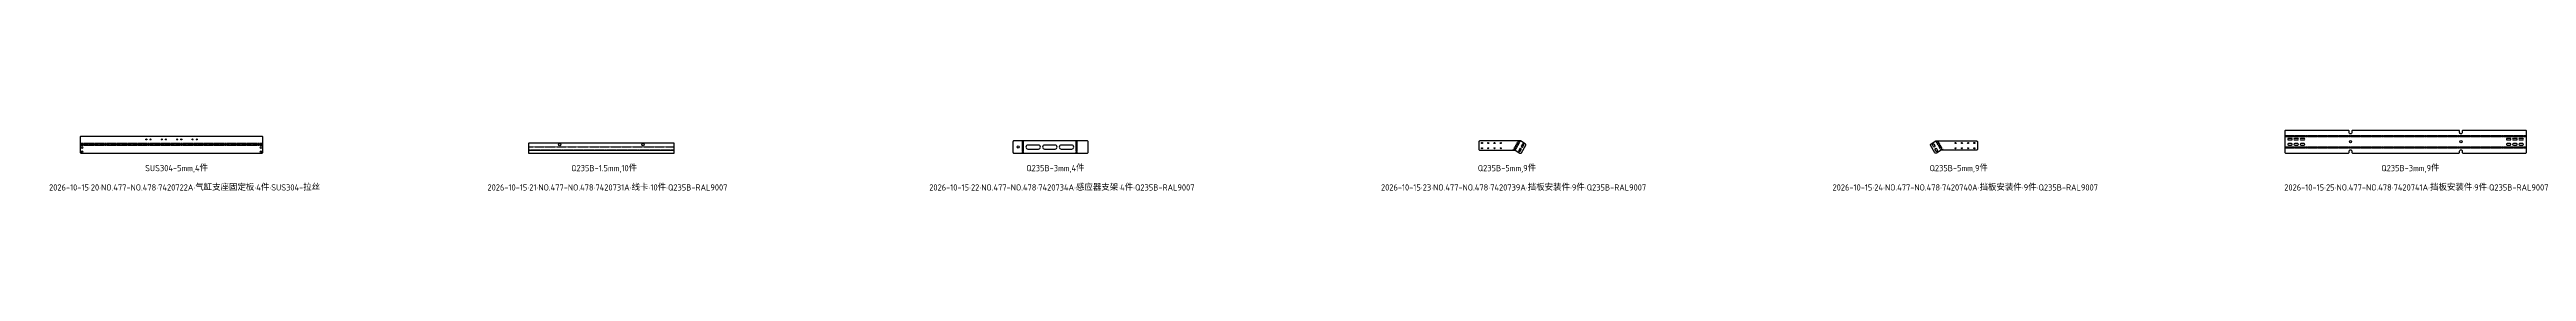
# Model space of a CAD drawing. Header units: inches. Extents: x -1146 to 51400, y 26380 to 29836.
# Drawn here: x 39507 to 51400, y 26431 to 26721 of the extents above; entities that cross this region are included whole.
import ezdxf

# ---------------------------------------------------------------- set-up
doc = ezdxf.new("R2010")
doc.units = ezdxf.units.IN
doc.header["$LTSCALE"] = 0.194989
doc.linetypes.add('CENTER', pattern=[50.8, 31.75, -6.35, 6.35, -6.35])
doc.layers.add('可见 (ISO)', color=7, linetype='Continuous', lineweight=25)
doc.layers.add('折弯线', color=1, linetype='CENTER')
doc.styles.add('Z-English', font='gbenor.shx', dxfattribs={"height": 10, "bigfont": 'hztxt.shx'})

msp = doc.modelspace()

# ---------------------------------------------------------------- linework, layer by layer
at = {"layer": '可见 (ISO)'}
for points in [[(39654, 26616, 0.414214), (39659, 26611), (40527, 26611, 0.414214), (40532, 26616), (40532, 26687, 0.414214), (40527, 26692), (39659, 26692, 0.414214), (39654, 26687)], [(41807, 26611), (42507, 26611), (42507, 26655, 0.414214), (42502, 26660), (41812, 26660, 0.414214), (41807, 26655)], [(44133, 26616, 0.414214), (44138, 26611), (44489, 26611, 0.414214), (44494, 26616), (44494, 26666, 0.414214), (44489, 26671), (44138, 26671, 0.414214), (44133, 26666)], [(44205, 26631), (44255, 26631, 1), (44255, 26650), (44205, 26650, 1)], [(44285, 26631), (44335, 26631, 1), (44335, 26650), (44285, 26650, 1)], [(44365, 26631), (44415, 26631, 1), (44415, 26650), (44365, 26650, 1)], [(46370, 26630, 0.414214), (46375, 26625), (46544, 26625), (46567, 26611, 0.414214), (46574, 26613), (46595, 26650, 0.414214), (46593, 26656), (46570, 26670), (46375, 26670, 0.414214), (46370, 26665)], [(46581, 26642), (46586, 26651, 1), (46579, 26654), (46574, 26646, 1)], [(48764, 26630, -0.414214), (48759, 26625), (48590, 26625), (48567, 26611, -0.414214), (48560, 26613), (48539, 26650, -0.414214), (48541, 26656), (48564, 26670), (48759, 26670, -0.414214), (48764, 26665)], [(48553, 26642), (48548, 26651, -1), (48554, 26654), (48559, 26646, -1)], [(50240, 26616, 0.414214), (50245, 26611), (50544, 26611, 0.414214), (50549, 26616), (50549, 26621, -0.414214), (50555, 26627, -0.414214), (50561, 26621), (50561, 26616, 0.414214), (50566, 26611), (51074, 26611, 0.414214), (51079, 26616), (51079, 26621, -0.414214), (51085, 26627, -0.414214), (51091, 26621), (51091, 26616, 0.414214), (51096, 26611), (51395, 26611, 0.414214), (51400, 26616), (51400, 26716, 0.414214), (51395, 26721), (51096, 26721, 0.414214), (51091, 26716), (51091, 26711, -0.414214), (51085, 26704, -0.414214), (51079, 26711), (51079, 26716, 0.414214), (51074, 26721), (50566, 26721, 0.414214), (50561, 26716), (50561, 26711, -0.414214), (50555, 26704, -0.414214), (50549, 26711), (50549, 26716, 0.414214), (50544, 26721), (50245, 26721, 0.414214), (50240, 26716)], [(50257, 26675), (50272, 26675, 1), (50272, 26682), (50257, 26682, 1)], [(50257, 26650), (50272, 26650, 1), (50272, 26657), (50257, 26657, 1)], [(50287, 26675), (50302, 26675, 1), (50302, 26682), (50287, 26682, 1)], [(50287, 26650), (50302, 26650, 1), (50302, 26657), (50287, 26657, 1)], [(50317, 26675), (50332, 26675, 1), (50332, 26682), (50317, 26682, 1)], [(50317, 26650), (50332, 26650, 1), (50332, 26657), (50317, 26657, 1)], [(51307, 26675), (51322, 26675, 1), (51322, 26682), (51307, 26682, 1)], [(51307, 26650), (51322, 26650, 1), (51322, 26657), (51307, 26657, 1)], [(51337, 26675), (51352, 26675, 1), (51352, 26682), (51337, 26682, 1)], [(51337, 26650), (51352, 26650, 1), (51352, 26657), (51337, 26657, 1)], [(51367, 26675), (51382, 26675, 1), (51382, 26682), (51367, 26682, 1)], [(51367, 26650), (51382, 26650, 1), (51382, 26657), (51367, 26657, 1)], [(46568, 26620), (46573, 26629, 1), (46567, 26633), (46562, 26624, 1)], [(48566, 26620), (48561, 26629, -1), (48567, 26633), (48572, 26624, -1)]]:
    msp.add_lwpolyline(points, format="xyb", close=True, dxfattribs=at)
for centre, radius in [((39663, 26638), 4.5), ((39972, 26677), 2.46), ((39992, 26677), 2.46), ((40046, 26677), 2.46), ((40066, 26677), 2.46), ((40120, 26677), 2.46), ((40140, 26677), 2.46), ((40194, 26677), 2.46), ((40214, 26677), 2.46), ((40523, 26638), 4.5), ((41957, 26652), 5.5), ((42357, 26652), 5.5), ((44158, 26641), 5.25), ((46385, 26660), 2.46), ((46415, 26660), 2.46), ((46445, 26660), 2.46), ((46475, 26660), 2.46), ((48659, 26660), 2.46), ((48689, 26660), 2.46), ((48719, 26660), 2.46), ((48749, 26660), 2.46), ((50555, 26666), 5.5), ((51085, 26666), 5.5), ((39663, 26618), 4.5), ((40523, 26618), 4.5), ((46385, 26635), 2.46), ((46415, 26635), 2.46), ((46445, 26635), 2.46), ((46475, 26635), 2.46), ((48659, 26635), 2.46), ((48689, 26635), 2.46), ((48719, 26635), 2.46), ((48749, 26635), 2.46)]:
    msp.add_circle(centre, radius, dxfattribs=at)
at = {"layer": '折弯线', "color": 5, "linetype": 'CENTER'}
for points in [[(39654, 26659), (40532, 26659)], [(39654, 26650), (40532, 26650)], [(44178, 26611), (44178, 26671)], [(44183, 26611), (44183, 26671)], [(44437, 26611), (44437, 26671)], [(44442, 26611), (44442, 26671)], [(46534, 26625), (46560, 26670)], [(46544, 26625), (46570, 26670)], [(48590, 26625), (48564, 26670)], [(48600, 26625), (48574, 26670)], [(50240, 26696), (51400, 26696)], [(50240, 26691), (51400, 26691)], [(50240, 26641), (51400, 26641)], [(41807, 26627), (42507, 26627)], [(41807, 26625), (42507, 26625)], [(50240, 26636), (51400, 26636)]]:
    msp.add_lwpolyline(points, dxfattribs=at)
at = {"layer": '折弯线', "color": 1, "linetype": 'CENTER', "ltscale": 0.5}
for points in [[(39654, 26654), (40532, 26654)], [(41807, 26641), (42507, 26641)], [(44181, 26611), (44181, 26671)], [(44440, 26611), (44440, 26671)], [(46539, 26625), (46565, 26670)], [(48595, 26625), (48569, 26670)], [(50240, 26693), (51400, 26693)], [(41807, 26626), (42507, 26626)], [(50240, 26638), (51400, 26638)]]:
    msp.add_lwpolyline(points, dxfattribs=at)

# ---------------------------------------------------------------- texts
at = {"color": 3, "style": 'Z-English'}
for s, p in [('SUS304-5mm,4件', (39966, 26524)), ('Q235B-1.5mm,10件', (42012, 26524)), ('Q235B-3mm,4件', (44197, 26524)), ('Q235B-5mm,9件', (46365, 26524)), ('Q235B-5mm,9件', (48534, 26524)), ('Q235B-3mm,9件', (50703, 26524))]:
    msp.add_text(s, height=30, dxfattribs=at).set_placement(p)
at = {"color": 2, "style": 'Z-English'}
for s, p in [('2026-10-15·20·NO.477-NO.478·7420722A·气缸支座固定板·4件·SUS304-拉丝', (39505, 26431)), ('2026-10-15·21·NO.477-NO.478·7420731A·线卡·10件·Q235B-RAL9007', (41610, 26431)), ('2026-10-15·22·NO.477-NO.478·7420734A·感应器支架·4件·Q235B-RAL9007', (43731, 26431)), ('2026-10-15·23·NO.477-NO.478·7420739A·挡板安装件·9件·Q235B-RAL9007', (45900, 26431)), ('2026-10-15·24·NO.477-NO.478·7420740A·挡板安装件·9件·Q235B-RAL9007', (48068, 26431)), ('2026-10-15·25·NO.477-NO.478·7420741A·挡板安装件·9件·Q235B-RAL9007', (50237, 26431))]:
    msp.add_text(s, height=30, dxfattribs=at).set_placement(p)

doc.saveas('drawing.dxf')
